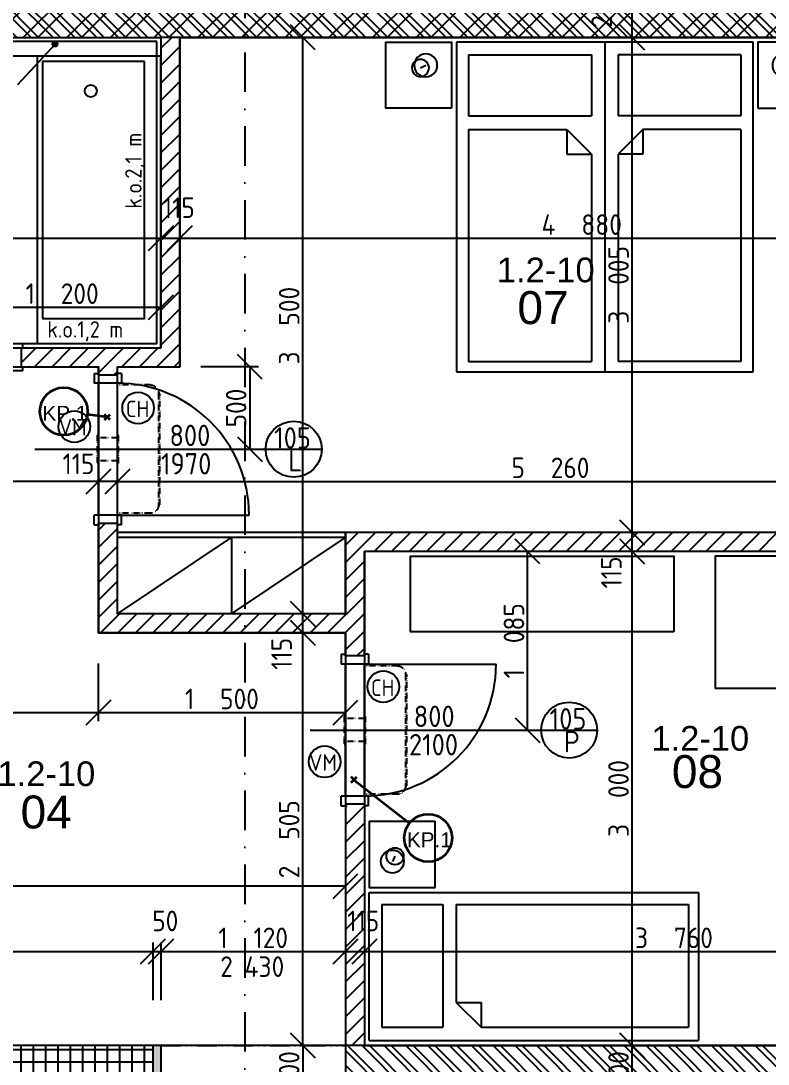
# Model space of a CAD drawing. Extents: x 4511820 to 5180432, y -1526536 to -944957.
# Drawn here: x 4988025 to 4992563, y -1318868 to -1312535 of the extents above; entities that cross this region are included whole.
import ezdxf

# ---------------------------------------------------------------- set-up
doc = ezdxf.new("R2010")
doc.units = 0
doc.header["$MEASUREMENT"] = 0
doc.linetypes.add('ACAD_ISO12W100', pattern=[22, 12, -3, 0.5, -3, 0.5, -3])
doc.linetypes.add('BODKOCIARKOVANA_3', pattern=[5.6, 3, -1.3, 0, -1.3])
doc.layers.get('0').update_dxf_attribs({"linetype": 'CONTINUOUS'})
doc.layers.get('Defpoints').update_dxf_attribs({"color": 61, "linetype": 'CONTINUOUS'})
for name, color, linetype in [('DVERE', 45, 'CONTINUOUS'), ('KÓTY', 4, 'CONTINUOUS'), ('MÚRY', 1, 'CONTINUOUS'), ('osi', 253, 'CONTINUOUS'), ('Plochy', 41, 'CONTINUOUS'), ('POPIS', 7, 'CONTINUOUS'), ('TENKÁ', 7, 'CONTINUOUS'), ('ZARIADENIE', 47, 'CONTINUOUS'), ('ZARIADOVACIE', 144, 'CONTINUOUS'), ('ZZ-chladenie', 133, 'CONTINUOUS'), ('zz-vetr', 52, 'CONTINUOUS'), ('ŠRAFY', 82, 'CONTINUOUS')]:
    doc.layers.add(name, color=color, linetype=linetype)
doc.layers.add('preklady', color=74, linetype='CONTINUOUS', lineweight=35)
doc.styles.add('ARIAL', font='arial.ttf')
doc.styles.add('STYLE1', font='isocp.shx')
doc.dimstyles.new('STANDARD-50', dxfattribs={"dimtxt": 125, "dimasz": 150, "dimexe": 10, "dimexo": 200, "dimgap": 20, "dimtad": 1, "dimdsep": 46, "dimlunit": 6, "dimtxsty": 'STYLE1', "dimblk1": 'OBLIQUE', "dimblk2": 'OBLIQUE', "dimsah": 1, "dimcen": 2.5, "dimse1": 1, "dimse2": 1, "dimadec": 0, "dimazin": 0, "dimtfac": 1, "dimtmove": 1, "dimatfit": 3, "dimldrblk": 'OBLIQUE', "dimfxl": 1, "dimtolj": 1, "dimtzin": 0, "dimarcsym": 0})
pattern_1 = [(45, (515270.5, 128041), (-53.0330086, 53.0330086), [])]

# ---------------------------------------------------------------- blocks, each defined once
blk = doc.blocks.new('DVOJPOSTEL')
at = {"layer": 'ZARIADENIE', "ltscale": 0.25}
for p, q in [((4444359, -1314665.2), (4444359, -1312665.2)), ((4444359, -1312665.2), (4446159, -1312665.2)), ((4445259, -1312665.2), (4445259, -1314665.2)), ((4446159, -1312665.2), (4446159, -1314665.2)), ((4444139.6, -1312821.2), (4444171.8, -1312805.1)), ((4446378.4, -1312821.2), (4446346.2, -1312805.1)), ((4446159, -1314665.2), (4444359, -1314665.2))]:
    blk.add_line(p, q, dxfattribs=at)
at = {"layer": 'ZARIADENIE', "color": 76, "ltscale": 0.25}
for p, q in [((4444432.3, -1312741.6), (4445177.9, -1312741.6)), ((4444432.3, -1312741.6), (4444432.3, -1313110.9)), ((4445177.9, -1312741.6), (4445177.9, -1313110.9)), ((4446085.7, -1312741.6), (4445340.1, -1312741.6)), ((4445340.1, -1312741.6), (4445340.1, -1313110.9)), ((4446085.7, -1312741.6), (4446085.7, -1313110.9)), ((4444432.3, -1313110.9), (4445177.9, -1313110.9)), ((4446085.7, -1313110.9), (4445340.1, -1313110.9)), ((4444432.3, -1313193.6), (4444432.3, -1314603.6)), ((4444432.3, -1313193.6), (4445027.9, -1313193.6)), ((4445027.9, -1313193.6), (4445177.9, -1313343.6)), ((4445027.9, -1313193.6), (4445027.9, -1313343.6)), ((4445490.1, -1313193.6), (4445340.1, -1313343.6)), ((4446085.7, -1313193.6), (4445490.1, -1313193.6)), ((4445490.1, -1313193.6), (4445490.1, -1313343.6)), ((4446085.7, -1313193.6), (4446085.7, -1314603.6)), ((4445027.9, -1313343.6), (4445177.9, -1313343.6)), ((4445177.9, -1313343.6), (4445177.9, -1314603.6)), ((4445340.1, -1313343.6), (4445340.1, -1314603.6)), ((4445490.1, -1313343.6), (4445340.1, -1313343.6)), ((4444432.3, -1314603.6), (4445177.9, -1314603.6)), ((4446085.7, -1314603.6), (4445340.1, -1314603.6))]:
    blk.add_line(p, q, dxfattribs=at)
at = {"layer": 'ZARIADENIE'}
for points in [[(4444329, -1313065.2), (4443929, -1313065.2), (4443929, -1312665.2), (4444329, -1312665.2)], [(4446189, -1313065.2), (4446589, -1313065.2), (4446589, -1312665.2), (4446189, -1312665.2)]]:
    blk.add_lwpolyline(points, close=True, dxfattribs=at)
at = {"layer": 'ZARIADENIE', "ltscale": 0.25}
for centre, radius in [((4444139.6, -1312821.2), 51.9), ((4444171.8, -1312805.1), 69.7), ((4446346.2, -1312805.1), 69.7), ((4446378.4, -1312821.2), 51.9)]:
    blk.add_circle(centre, radius, dxfattribs=at)
blk = doc.blocks.new('JEDNOPOSTEL')
at = {"layer": 'ZARIADENIE', "ltscale": 0.25}
for p, q in [((4449069, -1322230.2), (4447069, -1322230.2)), ((4447069, -1323130.2), (4447069, -1322230.2)), ((4449069, -1322230.2), (4449069, -1323130.2)), ((4449069, -1323130.2), (4447069, -1323130.2)), ((4448913, -1323349.6), (4448929.1, -1323317.4))]:
    blk.add_line(p, q, dxfattribs=at)
at = {"layer": 'ZARIADENIE', "color": 76, "ltscale": 0.25}
for p, q in [((4448390.6, -1322311.3), (4447130.6, -1322311.3)), ((4447130.6, -1323056.9), (4447130.6, -1322311.3)), ((4448540.6, -1322461.3), (4448390.6, -1322311.3)), ((4448390.6, -1322461.3), (4448390.6, -1322311.3)), ((4448992.6, -1322311.3), (4448623.3, -1322311.3)), ((4448623.3, -1323056.9), (4448623.3, -1322311.3)), ((4448992.6, -1323056.9), (4448992.6, -1322311.3)), ((4448540.6, -1322461.3), (4448390.6, -1322461.3)), ((4448540.6, -1323056.9), (4448540.6, -1322461.3)), ((4448540.6, -1323056.9), (4447130.6, -1323056.9)), ((4448992.6, -1323056.9), (4448623.3, -1323056.9))]:
    blk.add_line(p, q, dxfattribs=at)
at = {"layer": 'ZARIADENIE'}
blk.add_lwpolyline([(4448669, -1323160.2), (4448669, -1323560.2), (4449069, -1323560.2), (4449069, -1323160.2)], close=True, dxfattribs=at)
at = {"layer": 'ZARIADENIE', "ltscale": 0.25}
for centre, radius in [((4448929.1, -1323317.4), 69.7), ((4448913, -1323349.6), 51.9)]:
    blk.add_circle(centre, radius, dxfattribs=at)
blk = doc.blocks.new('_OBLIQUE')
at = {"color": 0, "linetype": 'ByBlock'}
blk.add_line((-0.5, -0.5), (0.5, 0.5), dxfattribs=at)
blk = doc.blocks.new('*D22562')
at = {"layer": 'Defpoints', "color": 0}
for p in [(4986326, -1313854.5), (4988876, -1313854.5), (4988876, -1313854.5)]:
    blk.add_point(p, dxfattribs=at)
at = {"layer": 'KÓTY', "color": 0, "lineweight": -2}
blk.add_line((4986326, -1313854.5), (4988876, -1313854.5), dxfattribs=at)
at = {"layer": 'KÓTY', "color": 0, "linetype": 'ByBlock', "lineweight": -2, "xscale": 150, "yscale": 150, "zscale": 150, "rotation": 180}
blk.add_blockref('_OBLIQUE', (4986326, -1313854.5), dxfattribs=at)
at = {"layer": 'KÓTY', "color": 0, "linetype": 'ByBlock', "lineweight": -2, "xscale": 150, "yscale": 150, "zscale": 150}
blk.add_blockref('_OBLIQUE', (4988876, -1313854.5), dxfattribs=at)
at = {"layer": 'KÓTY', "color": 0, "insert": (4987601, -1313772), "char_height": 125, "attachment_point": 5, "style": 'STYLE1'}
blk.add_mtext('\\A1;2ﾠ550', dxfattribs=at)
blk = doc.blocks.new('*D22563')
at = {"layer": 'Defpoints', "color": 0}
for p in [(4988876, -1313854.5), (4988991, -1313854.5), (4988991, -1313854.5)]:
    blk.add_point(p, dxfattribs=at)
at = {"layer": 'KÓTY', "color": 0, "lineweight": -2}
blk.add_line((4988876, -1313854.5), (4988991, -1313854.5), dxfattribs=at)
at = {"layer": 'KÓTY', "color": 0, "linetype": 'ByBlock', "lineweight": -2, "xscale": 150, "yscale": 150, "zscale": 150, "rotation": 180}
blk.add_blockref('_OBLIQUE', (4988876, -1313854.5), dxfattribs=at)
at = {"layer": 'KÓTY', "color": 0, "linetype": 'ByBlock', "lineweight": -2, "xscale": 150, "yscale": 150, "zscale": 150}
blk.add_blockref('_OBLIQUE', (4988991, -1313854.5), dxfattribs=at)
at = {"layer": 'KÓTY', "color": 0, "insert": (4988984.3, -1313669.5), "char_height": 125, "attachment_point": 5, "style": 'STYLE1'}
blk.add_mtext('\\A1;115', dxfattribs=at)
blk = doc.blocks.new('*D22564')
at = {"layer": 'Defpoints', "color": 0}
for p in [(4988991, -1313854.5), (4993871, -1313845.2), (4993871, -1313854.5)]:
    blk.add_point(p, dxfattribs=at)
at = {"layer": 'KÓTY', "color": 0, "lineweight": -2}
blk.add_line((4988991, -1313854.5), (4993871, -1313854.5), dxfattribs=at)
at = {"layer": 'KÓTY', "color": 0, "linetype": 'ByBlock', "lineweight": -2, "xscale": 150, "yscale": 150, "zscale": 150, "rotation": 180}
blk.add_blockref('_OBLIQUE', (4988991, -1313854.5), dxfattribs=at)
at = {"layer": 'KÓTY', "color": 0, "linetype": 'ByBlock', "lineweight": -2, "xscale": 150, "yscale": 150, "zscale": 150}
blk.add_blockref('_OBLIQUE', (4993871, -1313854.5), dxfattribs=at)
at = {"layer": 'KÓTY', "color": 0, "insert": (4991431, -1313772), "char_height": 125, "attachment_point": 5, "style": 'STYLE1'}
blk.add_mtext('\\A1;4ﾠ880', dxfattribs=at)
blk = doc.blocks.new('*D22579')
at = {"layer": 'Defpoints', "color": 0}
for p in [(4991737, -1318755.2), (4991737, -1318755.2), (4991737, -1319055.2)]:
    blk.add_point(p, dxfattribs=at)
at = {"layer": 'KÓTY', "color": 0, "lineweight": -2}
blk.add_line((4991737, -1319055.2), (4991737, -1318755.2), dxfattribs=at)
at = {"layer": 'KÓTY', "color": 0, "linetype": 'ByBlock', "lineweight": -2, "xscale": 150, "yscale": 150, "zscale": 150}
for p, rotation in [((4991737, -1318755.2), 90), ((4991737, -1319055.2), 270)]:
    blk.add_blockref('_OBLIQUE', p, dxfattribs=dict(at, rotation=rotation))
at = {"layer": 'KÓTY', "color": 0, "insert": (4991654.5, -1318905.2), "char_height": 125, "attachment_point": 5, "rotation": 90, "style": 'STYLE1'}
blk.add_mtext('\\A1;300', dxfattribs=at)
blk = doc.blocks.new('*D22580')
at = {"layer": 'Defpoints', "color": 0}
for p in [(4991737, -1315755.2), (4991868.5, -1315755.2), (4991737, -1318755.2)]:
    blk.add_point(p, dxfattribs=at)
at = {"layer": 'KÓTY', "color": 0, "lineweight": -2}
blk.add_line((4991737, -1318755.2), (4991737, -1315755.2), dxfattribs=at)
at = {"layer": 'KÓTY', "color": 0, "linetype": 'ByBlock', "lineweight": -2, "xscale": 150, "yscale": 150, "zscale": 150}
for p, rotation in [((4991737, -1315755.2), 90), ((4991737, -1318755.2), 270)]:
    blk.add_blockref('_OBLIQUE', p, dxfattribs=dict(at, rotation=rotation))
at = {"layer": 'KÓTY', "color": 0, "insert": (4991654.5, -1317255.2), "char_height": 125, "attachment_point": 5, "rotation": 90, "style": 'STYLE1'}
blk.add_mtext('\\A1;3ﾠ000', dxfattribs=at)
blk = doc.blocks.new('*D22581')
at = {"layer": 'Defpoints', "color": 0}
for p in [(4991737, -1315640.2), (4991868.5, -1315640.2), (4991868.5, -1315755.2)]:
    blk.add_point(p, dxfattribs=at)
at = {"layer": 'KÓTY', "color": 0, "lineweight": -2}
blk.add_line((4991737, -1315755.2), (4991737, -1315640.2), dxfattribs=at)
at = {"layer": 'KÓTY', "color": 0, "linetype": 'ByBlock', "lineweight": -2, "xscale": 150, "yscale": 150, "zscale": 150}
for p, rotation in [((4991737, -1315640.2), 90), ((4991737, -1315755.2), 270)]:
    blk.add_blockref('_OBLIQUE', p, dxfattribs=dict(at, rotation=rotation))
at = {"layer": 'KÓTY', "color": 0, "insert": (4991611, -1315883), "char_height": 125, "attachment_point": 5, "rotation": 90, "style": 'STYLE1'}
blk.add_mtext('\\A1;115', dxfattribs=at)
blk = doc.blocks.new('*D22582')
at = {"layer": 'Defpoints', "color": 0}
for p in [(4991737, -1312635.2), (4991868.5, -1312635.2), (4991868.5, -1315640.2)]:
    blk.add_point(p, dxfattribs=at)
at = {"layer": 'KÓTY', "color": 0, "lineweight": -2}
blk.add_line((4991737, -1315640.2), (4991737, -1312635.2), dxfattribs=at)
at = {"layer": 'KÓTY', "color": 0, "linetype": 'ByBlock', "lineweight": -2, "xscale": 150, "yscale": 150, "zscale": 150}
for p, rotation in [((4991737, -1312635.2), 90), ((4991737, -1315640.2), 270)]:
    blk.add_blockref('_OBLIQUE', p, dxfattribs=dict(at, rotation=rotation))
at = {"layer": 'KÓTY', "color": 0, "insert": (4991654.5, -1314137.7), "char_height": 125, "attachment_point": 5, "rotation": 90, "style": 'STYLE1'}
blk.add_mtext('\\A1;3ﾠ005', dxfattribs=at)
blk = doc.blocks.new('*D22583')
at = {"layer": 'Defpoints', "color": 0}
for p in [(4991737, -1312385.2), (4991868.5, -1312385.2), (4991868.5, -1312635.2)]:
    blk.add_point(p, dxfattribs=at)
at = {"layer": 'KÓTY', "color": 0, "lineweight": -2}
blk.add_line((4991737, -1312635.2), (4991737, -1312385.2), dxfattribs=at)
at = {"layer": 'KÓTY', "color": 0, "linetype": 'ByBlock', "lineweight": -2, "xscale": 150, "yscale": 150, "zscale": 150}
for p, rotation in [((4991737, -1312385.2), 90), ((4991737, -1312635.2), 270)]:
    blk.add_blockref('_OBLIQUE', p, dxfattribs=dict(at, rotation=rotation))
at = {"layer": 'KÓTY', "color": 0, "insert": (4991552, -1312459.4), "char_height": 125, "attachment_point": 5, "rotation": 90, "style": 'STYLE1'}
blk.add_mtext('\\A1;250', dxfattribs=at)
blk = doc.blocks.new('*D22601')
at = {"layer": 'Defpoints', "color": 0}
for p in [(4988991, -1314635.2), (4988991, -1315135.2), (4989415, -1315135.2)]:
    blk.add_point(p, dxfattribs=at)
at = {"layer": 'KÓTY', "color": 0, "lineweight": -2}
blk.add_line((4989415, -1314635.2), (4989415, -1315135.2), dxfattribs=at)
at = {"layer": 'KÓTY', "color": 0, "linetype": 'ByBlock', "lineweight": -2, "xscale": 150, "yscale": 150, "zscale": 150}
for p, rotation in [((4989415, -1314635.2), 90), ((4989415, -1315135.2), 270)]:
    blk.add_blockref('_OBLIQUE', p, dxfattribs=dict(at, rotation=rotation))
at = {"layer": 'KÓTY', "color": 0, "insert": (4989332.5, -1314885.2), "char_height": 125, "attachment_point": 5, "rotation": 90, "style": 'STYLE1'}
blk.add_mtext('\\A1;500', dxfattribs=at)
blk = doc.blocks.new('*D22602')
at = {"layer": 'Defpoints', "color": 0}
for p in [(4987676, -1314227.5), (4988876, -1314227.5), (4988876, -1314273.5)]:
    blk.add_point(p, dxfattribs=at)
at = {"layer": 'KÓTY', "color": 0, "lineweight": -2}
blk.add_line((4987676, -1314273.5), (4988876, -1314273.5), dxfattribs=at)
at = {"layer": 'KÓTY', "color": 0, "linetype": 'ByBlock', "lineweight": -2, "xscale": 150, "yscale": 150, "zscale": 150, "rotation": 180}
blk.add_blockref('_OBLIQUE', (4987676, -1314273.5), dxfattribs=at)
at = {"layer": 'KÓTY', "color": 0, "linetype": 'ByBlock', "lineweight": -2, "xscale": 150, "yscale": 150, "zscale": 150}
blk.add_blockref('_OBLIQUE', (4988876, -1314273.5), dxfattribs=at)
at = {"layer": 'KÓTY', "color": 0, "insert": (4988276, -1314191), "char_height": 125, "attachment_point": 5, "style": 'STYLE1'}
blk.add_mtext('\\A1;1ﾠ200', dxfattribs=at)
blk = doc.blocks.new('*D22613')
at = {"layer": 'Defpoints', "color": 0}
for p in [(4988611, -1315135.2), (4993871, -1315135.2), (4993871, -1315330.5)]:
    blk.add_point(p, dxfattribs=at)
at = {"layer": 'KÓTY', "color": 0, "lineweight": -2}
blk.add_line((4988611, -1315330.5), (4993871, -1315330.5), dxfattribs=at)
at = {"layer": 'KÓTY', "color": 0, "linetype": 'ByBlock', "lineweight": -2, "xscale": 150, "yscale": 150, "zscale": 150, "rotation": 180}
blk.add_blockref('_OBLIQUE', (4988611, -1315330.5), dxfattribs=at)
at = {"layer": 'KÓTY', "color": 0, "linetype": 'ByBlock', "lineweight": -2, "xscale": 150, "yscale": 150, "zscale": 150}
blk.add_blockref('_OBLIQUE', (4993871, -1315330.5), dxfattribs=at)
at = {"layer": 'KÓTY', "color": 0, "insert": (4991241, -1315248), "char_height": 125, "attachment_point": 5, "style": 'STYLE1'}
blk.add_mtext('\\A1;5ﾠ260', dxfattribs=at)
blk = doc.blocks.new('*D22614')
at = {"layer": 'Defpoints', "color": 0}
for p in [(4988496, -1315330.5), (4988496, -1315330.5), (4988611, -1315330.5)]:
    blk.add_point(p, dxfattribs=at)
at = {"layer": 'KÓTY', "color": 0, "lineweight": -2}
blk.add_line((4988611, -1315330.5), (4988496, -1315330.5), dxfattribs=at)
at = {"layer": 'KÓTY', "color": 0, "linetype": 'ByBlock', "lineweight": -2, "xscale": 150, "yscale": 150, "zscale": 150, "rotation": 180}
blk.add_blockref('_OBLIQUE', (4988496, -1315330.5), dxfattribs=at)
at = {"layer": 'KÓTY', "color": 0, "linetype": 'ByBlock', "lineweight": -2, "xscale": 150, "yscale": 150, "zscale": 150}
blk.add_blockref('_OBLIQUE', (4988611, -1315330.5), dxfattribs=at)
at = {"layer": 'KÓTY', "color": 0, "insert": (4988375, -1315224), "char_height": 125, "attachment_point": 5, "style": 'STYLE1'}
blk.add_mtext('\\A1;115', dxfattribs=at)
blk = doc.blocks.new('*D22615')
at = {"layer": 'Defpoints', "color": 0}
for p in [(4986326, -1315330.5), (4986326, -1315330.5), (4988496, -1315330.5)]:
    blk.add_point(p, dxfattribs=at)
at = {"layer": 'KÓTY', "color": 0, "lineweight": -2}
blk.add_line((4988496, -1315330.5), (4986326, -1315330.5), dxfattribs=at)
at = {"layer": 'KÓTY', "color": 0, "linetype": 'ByBlock', "lineweight": -2, "xscale": 150, "yscale": 150, "zscale": 150, "rotation": 180}
blk.add_blockref('_OBLIQUE', (4986326, -1315330.5), dxfattribs=at)
at = {"layer": 'KÓTY', "color": 0, "linetype": 'ByBlock', "lineweight": -2, "xscale": 150, "yscale": 150, "zscale": 150}
blk.add_blockref('_OBLIQUE', (4988496, -1315330.5), dxfattribs=at)
at = {"layer": 'KÓTY', "color": 0, "insert": (4987411, -1315248), "char_height": 125, "attachment_point": 5, "style": 'STYLE1'}
blk.add_mtext('\\A1;2ﾠ170', dxfattribs=at)
blk = doc.blocks.new('*D22618')
at = {"layer": 'Defpoints', "color": 0}
for p in [(4988826, -1318183.5), (4980951, -1318755.2), (4988826, -1318755.2)]:
    blk.add_point(p, dxfattribs=at)
at = {"layer": 'KÓTY', "color": 0, "lineweight": -2}
blk.add_line((4980951, -1318183.5), (4988826, -1318183.5), dxfattribs=at)
at = {"layer": 'KÓTY', "color": 0, "linetype": 'ByBlock', "lineweight": -2, "xscale": 150, "yscale": 150, "zscale": 150, "rotation": 180}
blk.add_blockref('_OBLIQUE', (4980951, -1318183.5), dxfattribs=at)
at = {"layer": 'KÓTY', "color": 0, "linetype": 'ByBlock', "lineweight": -2, "xscale": 150, "yscale": 150, "zscale": 150}
blk.add_blockref('_OBLIQUE', (4988826, -1318183.5), dxfattribs=at)
at = {"layer": 'KÓTY', "color": 0, "insert": (4984888.5, -1318101), "char_height": 125, "attachment_point": 5, "style": 'STYLE1'}
blk.add_mtext('\\A1;7ﾠ875', dxfattribs=at)
blk = doc.blocks.new('*D22619')
at = {"layer": 'Defpoints', "color": 0}
for p in [(4988876, -1318183.5), (4988826, -1318755.2), (4988876, -1318755.2)]:
    blk.add_point(p, dxfattribs=at)
at = {"layer": 'KÓTY', "color": 0, "lineweight": -2}
blk.add_line((4988826, -1318183.5), (4988876, -1318183.5), dxfattribs=at)
at = {"layer": 'KÓTY', "color": 0, "linetype": 'ByBlock', "lineweight": -2, "xscale": 150, "yscale": 150, "zscale": 150, "rotation": 180}
blk.add_blockref('_OBLIQUE', (4988826, -1318183.5), dxfattribs=at)
at = {"layer": 'KÓTY', "color": 0, "linetype": 'ByBlock', "lineweight": -2, "xscale": 150, "yscale": 150, "zscale": 150}
blk.add_blockref('_OBLIQUE', (4988876, -1318183.5), dxfattribs=at)
at = {"layer": 'KÓTY', "color": 0, "insert": (4988901.8, -1317998.5), "char_height": 125, "attachment_point": 5, "style": 'STYLE1'}
blk.add_mtext('\\A1;50', dxfattribs=at)
blk = doc.blocks.new('*D22620')
at = {"layer": 'Defpoints', "color": 0}
for p in [(4989996, -1318183.5), (4988876, -1318755.2), (4989996, -1318755.2)]:
    blk.add_point(p, dxfattribs=at)
at = {"layer": 'KÓTY', "color": 0, "lineweight": -2}
blk.add_line((4988876, -1318183.5), (4989996, -1318183.5), dxfattribs=at)
at = {"layer": 'KÓTY', "color": 0, "linetype": 'ByBlock', "lineweight": -2, "xscale": 150, "yscale": 150, "zscale": 150, "rotation": 180}
blk.add_blockref('_OBLIQUE', (4988876, -1318183.5), dxfattribs=at)
at = {"layer": 'KÓTY', "color": 0, "linetype": 'ByBlock', "lineweight": -2, "xscale": 150, "yscale": 150, "zscale": 150}
blk.add_blockref('_OBLIQUE', (4989996, -1318183.5), dxfattribs=at)
at = {"layer": 'KÓTY', "color": 0, "insert": (4989436, -1318101), "char_height": 125, "attachment_point": 5, "style": 'STYLE1'}
blk.add_mtext('\\A1;1ﾠ120', dxfattribs=at)
blk = doc.blocks.new('*D22621')
at = {"layer": 'Defpoints', "color": 0}
for p in [(4990111, -1318183.5), (4989996, -1318755.2), (4990111, -1318755.2)]:
    blk.add_point(p, dxfattribs=at)
at = {"layer": 'KÓTY', "color": 0, "lineweight": -2}
blk.add_line((4989996, -1318183.5), (4990111, -1318183.5), dxfattribs=at)
at = {"layer": 'KÓTY', "color": 0, "linetype": 'ByBlock', "lineweight": -2, "xscale": 150, "yscale": 150, "zscale": 150, "rotation": 180}
blk.add_blockref('_OBLIQUE', (4989996, -1318183.5), dxfattribs=at)
at = {"layer": 'KÓTY', "color": 0, "linetype": 'ByBlock', "lineweight": -2, "xscale": 150, "yscale": 150, "zscale": 150}
blk.add_blockref('_OBLIQUE', (4990111, -1318183.5), dxfattribs=at)
at = {"layer": 'KÓTY', "color": 0, "insert": (4990104.3, -1317998.5), "char_height": 125, "attachment_point": 5, "style": 'STYLE1'}
blk.add_mtext('\\A1;115', dxfattribs=at)
blk = doc.blocks.new('*D22622')
at = {"layer": 'Defpoints', "color": 0}
for p in [(4993871, -1318183.5), (4990111, -1318755.2), (4993871, -1318755.2)]:
    blk.add_point(p, dxfattribs=at)
at = {"layer": 'KÓTY', "color": 0, "lineweight": -2}
blk.add_line((4990111, -1318183.5), (4993871, -1318183.5), dxfattribs=at)
at = {"layer": 'KÓTY', "color": 0, "linetype": 'ByBlock', "lineweight": -2, "xscale": 150, "yscale": 150, "zscale": 150, "rotation": 180}
blk.add_blockref('_OBLIQUE', (4990111, -1318183.5), dxfattribs=at)
at = {"layer": 'KÓTY', "color": 0, "linetype": 'ByBlock', "lineweight": -2, "xscale": 150, "yscale": 150, "zscale": 150}
blk.add_blockref('_OBLIQUE', (4993871, -1318183.5), dxfattribs=at)
at = {"layer": 'KÓTY', "color": 0, "insert": (4991991, -1318101), "char_height": 125, "attachment_point": 5, "style": 'STYLE1'}
blk.add_mtext('\\A1;3ﾠ760', dxfattribs=at)
blk = doc.blocks.new('*D22625')
at = {"layer": 'Defpoints', "color": 0}
for p in [(4987011, -1316250.2), (4988496, -1316250.2), (4988496, -1316733.5)]:
    blk.add_point(p, dxfattribs=at)
at = {"layer": 'KÓTY', "color": 0, "lineweight": -2}
blk.add_line((4987011, -1316733.5), (4988496, -1316733.5), dxfattribs=at)
at = {"layer": 'KÓTY', "color": 0, "linetype": 'ByBlock', "lineweight": -2, "xscale": 150, "yscale": 150, "zscale": 150, "rotation": 180}
blk.add_blockref('_OBLIQUE', (4987011, -1316733.5), dxfattribs=at)
at = {"layer": 'KÓTY', "color": 0, "linetype": 'ByBlock', "lineweight": -2, "xscale": 150, "yscale": 150, "zscale": 150}
blk.add_blockref('_OBLIQUE', (4988496, -1316733.5), dxfattribs=at)
at = {"layer": 'KÓTY', "color": 0, "insert": (4987753.5, -1316651), "char_height": 125, "attachment_point": 5, "style": 'STYLE1'}
blk.add_mtext('\\A1;1ﾠ485', dxfattribs=at)
blk = doc.blocks.new('*D22626')
at = {"layer": 'Defpoints', "color": 0}
for p in [(4988496, -1316250.2), (4989996, -1316250.2), (4989996, -1316733.5)]:
    blk.add_point(p, dxfattribs=at)
at = {"layer": 'KÓTY', "color": 0, "lineweight": -2}
blk.add_line((4988496, -1316733.5), (4989996, -1316733.5), dxfattribs=at)
at = {"layer": 'KÓTY', "color": 0, "linetype": 'ByBlock', "lineweight": -2, "xscale": 150, "yscale": 150, "zscale": 150, "rotation": 180}
blk.add_blockref('_OBLIQUE', (4988496, -1316733.5), dxfattribs=at)
at = {"layer": 'KÓTY', "color": 0, "linetype": 'ByBlock', "lineweight": -2, "xscale": 150, "yscale": 150, "zscale": 150}
blk.add_blockref('_OBLIQUE', (4989996, -1316733.5), dxfattribs=at)
at = {"layer": 'KÓTY', "color": 0, "insert": (4989246, -1316651), "char_height": 125, "attachment_point": 5, "style": 'STYLE1'}
blk.add_mtext('\\A1;1ﾠ500', dxfattribs=at)
blk = doc.blocks.new('*D22627')
at = {"layer": 'Defpoints', "color": 0}
for p in [(4989737, -1316250.2), (4989996, -1316250.2), (4989996, -1318755.2)]:
    blk.add_point(p, dxfattribs=at)
at = {"layer": 'KÓTY', "color": 0, "lineweight": -2}
blk.add_line((4989737, -1318755.2), (4989737, -1316250.2), dxfattribs=at)
at = {"layer": 'KÓTY', "color": 0, "linetype": 'ByBlock', "lineweight": -2, "xscale": 150, "yscale": 150, "zscale": 150}
for p, rotation in [((4989737, -1316250.2), 90), ((4989737, -1318755.2), 270)]:
    blk.add_blockref('_OBLIQUE', p, dxfattribs=dict(at, rotation=rotation))
at = {"layer": 'KÓTY', "color": 0, "insert": (4989654.5, -1317502.7), "char_height": 125, "attachment_point": 5, "rotation": 90, "style": 'STYLE1'}
blk.add_mtext('\\A1;2ﾠ505', dxfattribs=at)
blk = doc.blocks.new('*D22628')
at = {"layer": 'Defpoints', "color": 0}
for p in [(4989737, -1316135.2), (4989737, -1316135.2), (4989737, -1316250.2)]:
    blk.add_point(p, dxfattribs=at)
at = {"layer": 'KÓTY', "color": 0, "lineweight": -2}
blk.add_line((4989737, -1316250.2), (4989737, -1316135.2), dxfattribs=at)
at = {"layer": 'KÓTY', "color": 0, "linetype": 'ByBlock', "lineweight": -2, "xscale": 150, "yscale": 150, "zscale": 150}
for p, rotation in [((4989737, -1316135.2), 90), ((4989737, -1316250.2), 270)]:
    blk.add_blockref('_OBLIQUE', p, dxfattribs=dict(at, rotation=rotation))
at = {"layer": 'KÓTY', "color": 0, "insert": (4989608.5, -1316377), "char_height": 125, "attachment_point": 5, "rotation": 90, "style": 'STYLE1'}
blk.add_mtext('\\A1;115', dxfattribs=at)
blk = doc.blocks.new('*D22629')
at = {"layer": 'Defpoints', "color": 0}
for p in [(4989737, -1312635.2), (4989996, -1312635.2), (4989996, -1316135.2)]:
    blk.add_point(p, dxfattribs=at)
at = {"layer": 'KÓTY', "color": 0, "lineweight": -2}
blk.add_line((4989737, -1316135.2), (4989737, -1312635.2), dxfattribs=at)
at = {"layer": 'KÓTY', "color": 0, "linetype": 'ByBlock', "lineweight": -2, "xscale": 150, "yscale": 150, "zscale": 150}
for p, rotation in [((4989737, -1312635.2), 90), ((4989737, -1316135.2), 270)]:
    blk.add_blockref('_OBLIQUE', p, dxfattribs=dict(at, rotation=rotation))
at = {"layer": 'KÓTY', "color": 0, "insert": (4989654.5, -1314385.2), "char_height": 125, "attachment_point": 5, "rotation": 90, "style": 'STYLE1'}
blk.add_mtext('\\A1;3ﾠ500', dxfattribs=at)
blk = doc.blocks.new('*D22630')
at = {"layer": 'Defpoints', "color": 0}
for p in [(4990803.8, -1315755.2), (4991102, -1315755.2), (4990803.8, -1316840.2)]:
    blk.add_point(p, dxfattribs=at)
at = {"layer": 'KÓTY', "color": 0, "lineweight": -2}
blk.add_line((4991102, -1316840.2), (4991102, -1315755.2), dxfattribs=at)
at = {"layer": 'KÓTY', "color": 0, "linetype": 'ByBlock', "lineweight": -2, "xscale": 150, "yscale": 150, "zscale": 150}
for p, rotation in [((4991102, -1315755.2), 90), ((4991102, -1316840.2), 270)]:
    blk.add_blockref('_OBLIQUE', p, dxfattribs=dict(at, rotation=rotation))
at = {"layer": 'KÓTY', "color": 0, "insert": (4991019.5, -1316297.7), "char_height": 125, "attachment_point": 5, "rotation": 90, "style": 'STYLE1'}
blk.add_mtext('\\A1;1ﾠ085', dxfattribs=at)
blk = doc.blocks.new('*D22657')
at = {"layer": 'Defpoints', "color": 0}
for p in [(4980951, -1317787), (4980951, -1318755.2), (4989996, -1318755.2)]:
    blk.add_point(p, dxfattribs=at)
at = {"layer": 'KÓTY', "color": 0, "lineweight": -2}
blk.add_line((4989996, -1317787), (4980951, -1317787), dxfattribs=at)
at = {"layer": 'KÓTY', "color": 0, "linetype": 'ByBlock', "lineweight": -2, "xscale": 150, "yscale": 150, "zscale": 150, "rotation": 180}
blk.add_blockref('_OBLIQUE', (4980951, -1317787), dxfattribs=at)
at = {"layer": 'KÓTY', "color": 0, "linetype": 'ByBlock', "lineweight": -2, "xscale": 150, "yscale": 150, "zscale": 150}
blk.add_blockref('_OBLIQUE', (4989996, -1317787), dxfattribs=at)
at = {"layer": 'KÓTY', "color": 0, "insert": (4985473.5, -1317704.5), "char_height": 125, "attachment_point": 5, "style": 'STYLE1'}
blk.add_mtext('\\A1;9ﾠ045', dxfattribs=at)
blk = doc.blocks.new('*D22658')
at = {"layer": 'Defpoints', "color": 0}
for p in [(4989737, -1318755.2), (4989737, -1319055.2), (4989737, -1319055.2)]:
    blk.add_point(p, dxfattribs=at)
at = {"layer": 'KÓTY', "color": 0, "lineweight": -2}
blk.add_line((4989737, -1318755.2), (4989737, -1319055.2), dxfattribs=at)
at = {"layer": 'KÓTY', "color": 0, "linetype": 'ByBlock', "lineweight": -2, "xscale": 150, "yscale": 150, "zscale": 150}
for p, rotation in [((4989737, -1318755.2), 90), ((4989737, -1319055.2), 270)]:
    blk.add_blockref('_OBLIQUE', p, dxfattribs=dict(at, rotation=rotation))
at = {"layer": 'KÓTY', "color": 0, "insert": (4989654.5, -1318905.2), "char_height": 125, "attachment_point": 5, "rotation": 90, "style": 'STYLE1'}
blk.add_mtext('\\A1;300', dxfattribs=at)
blk = doc.blocks.new('chlj3')
at = {"layer": 'ZZ-chladenie', "linetype": 'ACAD_ISO12W100', "ltscale": 3}
for p, q in [((5005195.8, -1151691.8), (5005395.8, -1151691.8)), ((5005195.8, -1152470.8), (5005395.8, -1152470.8))]:
    blk.add_line(p, q, dxfattribs=at)
blk.add_lwpolyline([(5005145.8, -1152419.2), (5005138.4, -1152419.2), (5005138.4, -1151744.5), (5005145.8, -1151744.5)], close=True, dxfattribs=at)
for centre, start, end in [((5005195.8, -1151741.8), 90, 180), ((5005195.8, -1152420.8), 180, 270)]:
    blk.add_arc(centre, 50, start, end, dxfattribs=at)

msp = doc.modelspace()

# ---------------------------------------------------------------- hatches: boundary and pattern name
at = {"layer": 'KÓTY'}
h = msp.add_hatch(color=256, dxfattribs=at)
h.dxf.hatch_style = 1
h.paths.add_polyline_path([(4988247.5, -1312676.5, 0.65381715), (4988222.326, -1312665.478, 1.52947961)])
at = {"layer": 'ŠRAFY'}
h = msp.add_hatch(dxfattribs=at)
h.set_pattern_fill('ANSI32', color=256, scale=500)
h.set_pattern_definition([(45, (400449.4, -131825.15), (-132.5825215, 132.5825215), []), (45, (400537.78, -131825.15), (-132.5825215, 132.5825215), [])])
h.paths.add_polyline_path([(4980951, -1312385.191), (4980951, -1312635.191), (4993871, -1312635.191), (4993871, -1312385.191), (4980951, -1312385.191)])
h = msp.add_hatch(dxfattribs=at)
h.set_pattern_fill('ANSI32', color=256, scale=250, angle=90)
h.paths.add_polyline_path([(4980951, -1312385.191), (4980951, -1312635.191), (4993871, -1312635.191), (4993871, -1312385.191), (4980951, -1312385.191)])
at = {"layer": 'ŠRAFY', "ltscale": 0.25}
h = msp.add_hatch(dxfattribs=at)
h.set_pattern_fill('ANSI31', color=256, scale=600, style=0)
h.set_pattern_definition(pattern_1)
h.paths.add_polyline_path([(4988611, -1314635.191), (4988991, -1314635.191), (4988991, -1312635.191), (4988876, -1312635.191), (4988876, -1314520.191), (4988036, -1314520.191), (4988026, -1314520.191), (4988026, -1314635.191), (4988036, -1314635.191), (4988496, -1314635.191), (4988496, -1314675.191), (4988496, -1314685.191), (4988611, -1314685.191), (4988611, -1314675.191)])
h = msp.add_hatch(dxfattribs=at)
h.set_pattern_fill('ANSI31', color=256, scale=600, style=0)
h.set_pattern_definition(pattern_1)
h.paths.add_polyline_path([(4988496, -1315585.191), (4988496, -1316250.191), (4989996, -1316250.191), (4989996, -1316390.191), (4990111, -1316390.191), (4990111, -1315755.191), (4993871, -1315755.191), (4993871, -1315640.191), (4989996, -1315640.191), (4989996, -1316135.191), (4988611, -1316135.191), (4988611, -1315585.191)])
h = msp.add_hatch(dxfattribs=at)
h.set_pattern_fill('ANSI31', color=256, scale=600, style=0)
h.set_pattern_definition(pattern_1)
h.paths.add_polyline_path([(4990111, -1318755.191), (4990111, -1317307.691), (4990111, -1317297.691), (4989996, -1317297.691), (4989996, -1317307.691), (4989996, -1318755.191)])
h = msp.add_hatch(dxfattribs=at)
h.set_pattern_fill('ANSI37', color=256, scale=600, angle=45)
h.set_pattern_definition([(90, (-3307273.674, 493071.734), (-75, 1e-14), []), (180, (-3307273.674, 493071.734), (-1e-14, -75), [])])
h.paths.add_polyline_path([(4988826, -1318755.191), (4980951, -1318755.191), (4980951, -1319055.191), (4985086, -1319055.191), (4985201, -1319055.191), (4986086, -1319055.191), (4986201, -1319055.191), (4988711, -1319055.191), (4988826, -1319055.191)])
at = {"layer": 'ŠRAFY'}
h = msp.add_hatch(dxfattribs=at)
h.set_pattern_fill('DOTS', color=256, scale=250, angle=90)
h.set_pattern_definition([(90, (-71441.844, -199631), (-15.625, 7.8125), [0, -15.625])])
h.paths.add_polyline_path([(4988876, -1327030.191), (4988876, -1325475.191), (4988876, -1325175.191), (4988876, -1319055.191), (4988876, -1318755.191), (4988826, -1318755.191), (4988826, -1319055.191), (4988826, -1325175.191), (4988826, -1325475.191), (4988826, -1327080.191)])
h = msp.add_hatch(dxfattribs=at)
h.set_pattern_fill('ANSI32', color=256, scale=250, angle=90)
h.paths.add_polyline_path([(4989996, -1319055.191), (4990591, -1319055.191), (4990706, -1319055.191), (4993871, -1319055.191), (4993871, -1318755.191), (4990111, -1318755.191), (4989996, -1318755.191)])

# ---------------------------------------------------------------- linework, layer by layer
at = {"layer": 'DVERE', "ltscale": 0.25}
for p, q in [((4988036, -1314495.191), (4987976, -1314495.191)), ((4988036, -1314520.191), (4988036, -1314495.191)), ((4988036, -1314660.191), (4987976, -1314660.191)), ((4988036, -1314660.191), (4988036, -1314635.191)), ((4988471, -1314675.191), (4988471, -1314735.191)), ((4988471, -1314675.191), (4988496, -1314675.191)), ((4988636, -1314675.191), (4988611, -1314675.191)), ((4988636, -1314675.191), (4988636, -1314735.191)), ((4988636, -1314735.191), (4988471, -1314735.191)), ((4988496, -1315535.191), (4988496, -1314735.191)), ((4988611, -1315535.191), (4988611, -1314735.191)), ((4988109.172, -1315135.191), (4989511.828, -1315135.191)), ((4989511.828, -1315135.191), (4989851.828, -1315135.191)), ((4988471, -1315595.191), (4988471, -1315535.191)), ((4988636, -1315535.191), (4988471, -1315535.191)), ((4988611, -1315535.191), (4989411, -1315535.191)), ((4988636, -1315595.191), (4988636, -1315535.191)), ((4988471, -1315595.191), (4988496, -1315595.191)), ((4988636, -1315595.191), (4988611, -1315595.191)), ((4989971, -1316380.191), (4989971, -1316440.191)), ((4989971, -1316380.191), (4989996, -1316380.191)), ((4990136, -1316380.191), (4990111, -1316380.191)), ((4990136, -1316380.191), (4990136, -1316440.191)), ((4990136, -1316440.191), (4989971, -1316440.191)), ((4989996, -1317240.191), (4989996, -1316440.191)), ((4990111, -1317240.191), (4990111, -1316440.191)), ((4990111, -1316440.191), (4990911, -1316440.191)), ((4989782.172, -1316840.191), (4991184.828, -1316840.191)), ((4991184.828, -1316840.191), (4991524.828, -1316840.191)), ((4989971, -1317300.191), (4989971, -1317240.191)), ((4990136, -1317240.191), (4989971, -1317240.191)), ((4990136, -1317300.191), (4990136, -1317240.191)), ((4989971, -1317300.191), (4989996, -1317300.191)), ((4990136, -1317300.191), (4990111, -1317300.191))]:
    msp.add_line(p, q, dxfattribs=at)
for centre in [(4989681.828, -1315135.191), (4991354.828, -1316840.191)]:
    msp.add_circle(centre, 170, dxfattribs=at)
for centre, start, end in [((4988611, -1315535.191), 0, 90), ((4990111, -1316440.191), 270, 0)]:
    msp.add_arc(centre, 800, start, end, dxfattribs=at)
at = {"layer": 'KÓTY'}
msp.add_line((4988232.5, -1312676.5), (4988004.5, -1312923.5), dxfattribs=at)
at = {"layer": 'KÓTY', "ltscale": 25}
for p, q in [((4989468.403, -1314635.191), (4989118.403, -1314635.191)), ((4988496, -1316786.903), (4988496, -1316436.903))]:
    msp.add_line(p, q, dxfattribs=at)
at = {"layer": 'KÓTY', "ltscale": 0.25}
for p, q in [((4988826, -1318130.097), (4988826, -1318480.097)), ((4988876, -1318130.097), (4988876, -1318480.097))]:
    msp.add_line(p, q, dxfattribs=at)
at = {"layer": 'KÓTY'}
msp.add_circle((4988232.5, -1312676.5), 15, dxfattribs=at)
at = {"layer": 'MÚRY', "ltscale": 0.25}
for p, q in [((4986326, -1312635.191), (4988876, -1312635.191)), ((4988876, -1312635.191), (4988876, -1314520.191)), ((4988991, -1312635.191), (4988991, -1314635.191)), ((4988026, -1314520.191), (4988876, -1314520.191)), ((4988026, -1314520.191), (4988026, -1314635.191)), ((4988026, -1314635.191), (4988496, -1314635.191)), ((4988496, -1314685.191), (4988496, -1314635.191)), ((4988611, -1314685.191), (4988496, -1314685.191)), ((4988611, -1314635.191), (4988991, -1314635.191)), ((4988611, -1314685.191), (4988611, -1314635.191)), ((4988496, -1316250.191), (4988496, -1315585.191)), ((4988611, -1315585.191), (4988496, -1315585.191)), ((4988611, -1316135.191), (4988611, -1315585.191)), ((4989996, -1316135.191), (4988611, -1316135.191)), ((4989996, -1316250.191), (4988496, -1316250.191)), ((4990111, -1316390.191), (4989996, -1316390.191)), ((4990111, -1317290.191), (4989996, -1317290.191))]:
    msp.add_line(p, q, dxfattribs=at)
at = {"layer": 'MÚRY'}
for p, q in [((4993871, -1312635.191), (4988991, -1312635.191)), ((4993871, -1315640.191), (4989996, -1315640.191)), ((4989996, -1316135.191), (4989996, -1315640.191)), ((4993871, -1315755.191), (4990111, -1315755.191)), ((4990111, -1316390.191), (4990111, -1315755.191)), ((4989996, -1316390.191), (4989996, -1316250.191)), ((4989996, -1317290.191), (4989996, -1319055.191)), ((4990111, -1317290.191), (4990111, -1318755.191)), ((4988876, -1318755.191), (4980951, -1318755.191)), ((4988876, -1318755.191), (4988876, -1327030.191)), ((4993871, -1318755.191), (4990111, -1318755.191))]:
    msp.add_line(p, q, dxfattribs=at)
at = {"layer": 'osi', "linetype": 'BODKOCIARKOVANA_3', "ltscale": 80}
msp.add_line((4989386, -1310038), (4989386, -1347555.191), dxfattribs=at)
at = {"layer": 'Plochy'}
for points in [[(4988991, -1312635.191), (4993871, -1312635.191), (4993871, -1315640.191), (4989996, -1315640.191), (4989996, -1316135.191), (4988611, -1316135.191), (4988611, -1314635.191), (4988991, -1314635.191)], [(4988876, -1312750.191), (4986326, -1312750.191), (4986326, -1314520.191), (4988876, -1314520.191)], [(4987011, -1318755.191), (4987011, -1316135.191), (4986326, -1316135.191), (4986326, -1314635.191), (4988496, -1314635.191), (4988496, -1316250.191), (4989996, -1316250.191), (4989996, -1318755.191)], [(4993871, -1315755.191), (4990111, -1315755.191), (4990111, -1318755.191), (4993871, -1318755.191)]]:
    msp.add_lwpolyline(points, close=True, dxfattribs=at)
at = {"layer": 'preklady'}
for p, q in [((4988549.814, -1314941.187), (4988429.21, -1314924.991)), ((4988533.196, -1314957.804), (4988566.43, -1314924.57)), ((4988566.431, -1314957.804), (4988533.197, -1314924.57)), ((4990031.196, -1317157.804), (4990064.43, -1317124.57)), ((4990064.431, -1317157.804), (4990031.197, -1317124.57)), ((4990047.814, -1317141.187), (4990384.409, -1317405.202))]:
    msp.add_line(p, q, dxfattribs=at)
at = {"layer": 'preklady', "ltscale": 0.25}
for centre in [(4988285.5, -1314905.691), (4990498.5, -1317494.691)]:
    msp.add_circle(centre, 145, dxfattribs=at)
at = {"layer": 'TENKÁ', "ltscale": 0.25}
for p, q in [((4988851, -1312660.191), (4986351, -1312660.191)), ((4988851, -1314495.191), (4988851, -1312660.191)), ((4988851, -1312750.191), (4986351, -1312750.191)), ((4988126, -1314495.191), (4988126, -1312750.191)), ((4988851, -1314495.191), (4988036, -1314495.191))]:
    msp.add_line(p, q, dxfattribs=at)
at = {"layer": 'TENKÁ'}
for p, q in [((4988991, -1312635.191), (4988876, -1312635.191)), ((4988826, -1318755.191), (4988826, -1327080.191)), ((4990111, -1318755.191), (4989996, -1318755.191))]:
    msp.add_line(p, q, dxfattribs=at)
at = {"layer": 'TENKÁ', "linetype": 'ACAD_ISO12W100', "ltscale": 10}
msp.add_line((4988876, -1318755.191), (4989996, -1318755.191), dxfattribs=at)
at = {"layer": 'ZARIADENIE'}
for p, q in [((4989996, -1315640.191), (4988611, -1315640.191)), ((4989996, -1315670.191), (4988611, -1315670.191)), ((4988611, -1316135.191), (4989303.5, -1315670.191)), ((4989303.5, -1315670.191), (4989303.5, -1316135.191)), ((4989303.5, -1316135.191), (4989996, -1315670.191))]:
    msp.add_line(p, q, dxfattribs=at)
at = {"layer": 'ZARIADENIE', "color": 45, "ltscale": 0.25}
msp.add_lwpolyline([(4991991, -1316242.959), (4990391, -1316242.959), (4990391, -1315785.191), (4991991, -1315785.191)], close=True, dxfattribs=at)
at = {"layer": 'ZARIADENIE'}
msp.add_lwpolyline([(4993841, -1315785.191), (4992241, -1315785.191), (4992241, -1316585.191), (4993841, -1316585.191)], close=True, dxfattribs=at)
at = {"layer": 'ZARIADOVACIE', "ltscale": 0.25}
msp.add_lwpolyline([(4988776, -1312782.664), (4988156, -1312782.664), (4988156, -1314342.664), (4988776, -1314342.664)], close=True, dxfattribs=at)
msp.add_circle((4988449.51, -1312960.886), 36.624, dxfattribs=at)
at = {"layer": 'ZZ-chladenie'}
for centre in [(4988737.291, -1314884.566), (4990225.839, -1316576.77)]:
    msp.add_circle(centre, 96, dxfattribs=at)
at = {"layer": 'zz-vetr', "linetype": 'ACAD_ISO12W100', "lineweight": -2, "ltscale": 3}
for p, q in [((4988611, -1315065.191), (4988496, -1315065.191)), ((4988611, -1315205.191), (4988496, -1315205.191)), ((4990111, -1316770.191), (4989996, -1316770.191)), ((4990111, -1316910.191), (4989996, -1316910.191))]:
    msp.add_line(p, q, dxfattribs=at)
for points in [[(4988489, -1315220.191), (4988496, -1315220.191), (4988496, -1315050.191), (4988489, -1315050.191)], [(4988611, -1315220.191), (4988618, -1315220.191), (4988618, -1315050.191), (4988611, -1315050.191)], [(4989989, -1316925.191), (4989996, -1316925.191), (4989996, -1316755.191), (4989989, -1316755.191)], [(4990111, -1316925.191), (4990118, -1316925.191), (4990118, -1316755.191), (4990111, -1316755.191)]]:
    msp.add_lwpolyline(points, close=True, dxfattribs=at)
at = {"layer": 'zz-vetr'}
for centre in [(4988349.773, -1314998.297), (4989869.569, -1317032.549)]:
    msp.add_circle(centre, 96, dxfattribs=at)

# ---------------------------------------------------------------- block references
at = {"layer": 'ZARIADENIE', "color": 2, "xscale": -1}
msp.add_blockref('DVOJPOSTEL', (9436830, 0), dxfattribs=at)
at = {"layer": 'ZARIADENIE', "color": 2, "rotation": 180}
msp.add_blockref('JEDNOPOSTEL', (9439210, -2640955.383), dxfattribs=at)
at = {"layer": 'ZZ-chladenie', "xscale": -1}
for p in [(9994006.821, -163053.31), (9995506.821, -164758.31)]:
    msp.add_blockref('chlj3', p, dxfattribs=at)

# ---------------------------------------------------------------- texts
at = {"layer": 'DVERE', "style": 'STYLE1'}
for s, p in [('105', (4989562.798, -1315131.691)), ('L', (4989649.798, -1315270.328)), ('105', (4991235.798, -1316836.691)), ('P', (4991322.798, -1316975.328))]:
    msp.add_text(s, height=130, dxfattribs=at).set_placement(p)
at = {"layer": 'KÓTY', "insert": (4989429.998, -1318275.957), "char_height": 125, "attachment_point": 5, "style": 'STYLE1'}
msp.add_mtext('\\A1;2 430', dxfattribs=at)
at = {"layer": 'POPIS', "lineweight": 40, "ltscale": 0.25, "style": 'ARIAL'}
for s, height, p in [('1.2-10', 150, (4990915.411, -1314122.079)), ('07', 200, (4991040.311, -1314375.77)), ('1.2-10', 150, (4991853.911, -1316965.079)), ('1.2-10', 150, (4987882.911, -1317180.079)), ('08', 200, (4991978.311, -1317191.77)), ('04', 200, (4988023.438, -1317437.118))]:
    msp.add_text(s, height=height, dxfattribs=at).set_placement(p)
at = {"layer": 'preklady', "linetype": 'Continuous', "lineweight": 20, "style": 'ARIAL'}
for p in [(4988156.236, -1314961.948), (4990369.236, -1317550.948)]:
    msp.add_text('KP.1', height=90, dxfattribs=at).set_placement(p)
at = {"layer": 'TENKÁ', "linetype": 'Continuous', "style": 'STYLE1'}
msp.add_text('k.o.2,1 m', height=100, rotation=90, dxfattribs=at).set_placement((4988758.605, -1313675.535))
for s, height, p in [('k.o.1,2 m', 100, (4988185.336, -1314457.923)), ('800', 130, (4988927.33, -1315116.608)), ('1970', 130, (4988875.556, -1315288.716)), ('800', 130, (4990410.766, -1316821.608)), ('2100', 130, (4990381.767, -1316993.716))]:
    msp.add_text(s, height=height, dxfattribs=at).set_placement(p)
at = {"layer": 'ZZ-chladenie', "style": 'STYLE1'}
for p in [(4988662.663, -1314940.765), (4990151.211, -1316632.97)]:
    msp.add_text('CH', height=100, dxfattribs=at).set_placement(p)
at = {"layer": 'zz-vetr', "style": 'STYLE1'}
for p in [(4988255.466, -1315052.31), (4989775.262, -1317086.562)]:
    msp.add_text('VM', height=100, dxfattribs=at).set_placement(p)

# ---------------------------------------------------------------- dimensions: what is measured, and where the dimension line sits
at = {"layer": 'KÓTY'}
for base, p1, p2, picture, middle in [((4991737, -1312385.191), (4991868.5, -1312635.191), (4991868.5, -1312385.191), '*D22583', (4991552, -1312459.441)), ((4989737, -1312635.191), (4989996, -1316135.191), (4989996, -1312635.191), '*D22629', (4989654.457, -1314385.191)), ((4991737, -1312635.191), (4991868.5, -1315640.191), (4991868.5, -1312635.191), '*D22582', (4991654.457, -1314137.691)), ((4989415, -1315135.191), (4988991, -1314635.191), (4988991, -1315135.191), '*D22601', (4989332.5, -1314885.191)), ((4991102, -1315755.191), (4990803.82, -1316840.191), (4990803.82, -1315755.191), '*D22630', (4991019.457, -1316297.691)), ((4991737, -1315755.191), (4991737, -1318755.191), (4991868.5, -1315755.191), '*D22580', (4991654.457, -1317255.191)), ((4989737, -1316250.191), (4989996, -1318755.191), (4989996, -1316250.191), '*D22627', (4989654.457, -1317502.691)), ((4989737, -1319055.191), (4989737, -1318755.191), (4989737, -1319055.191), '*D22658', (4989654.5, -1318905.191)), ((4991737, -1318755.191), (4991737, -1319055.191), (4991737, -1318755.191), '*D22579', (4991654.5, -1318905.191))]:
    dim = msp.add_linear_dim(base=base, p1=p1, p2=p2, angle=90, dimstyle='STANDARD-50', dxfattribs=at)
    dim.commit()
    dim.dimension.update_dxf_attribs({"geometry": picture, "text_midpoint": middle})
for base, p1, p2, picture, middle in [((4988991, -1313854.5), (4988876, -1313854.5), (4988991, -1313854.5), '*D22563', (4988984.25, -1313669.5)), ((4988876, -1313854.5), (4986326, -1313854.5), (4988876, -1313854.5), '*D22562', (4987601, -1313771.957)), ((4993871, -1313854.5), (4988991, -1313854.5), (4993871, -1313845.191), '*D22564', (4991431, -1313771.957))]:
    dim = msp.add_linear_dim(base=base, p1=p1, p2=p2, dimstyle='STANDARD-50', override={"dimtxsty": 'STYLE1', "dimldrblk": 'OBLIQUE'}, dxfattribs=at)
    dim.commit()
    dim.dimension.update_dxf_attribs({"geometry": picture, "text_midpoint": middle})
for base, p1, p2, picture, middle in [((4988876, -1314273.5), (4987676, -1314227.535), (4988876, -1314227.535), '*D22602', (4988276, -1314190.957)), ((4986326, -1315330.5), (4988496, -1315330.5), (4986326, -1315330.5), '*D22615', (4987411, -1315247.957)), ((4993871, -1315330.5), (4988611, -1315135.191), (4993871, -1315135.191), '*D22613', (4991241, -1315247.957)), ((4988496, -1316733.5), (4987011, -1316250.191), (4988496, -1316250.191), '*D22625', (4987753.5, -1316650.957)), ((4989996, -1316733.5), (4988496, -1316250.191), (4989996, -1316250.191), '*D22626', (4989246, -1316650.957)), ((4980951, -1317787), (4989996, -1318755.191), (4980951, -1318755.191), '*D22657', (4985473.5, -1317704.457)), ((4988876, -1318183.5), (4988826, -1318755.191), (4988876, -1318755.191), '*D22619', (4988901.75, -1317998.5)), ((4990111, -1318183.5), (4989996, -1318755.191), (4990111, -1318755.191), '*D22621', (4990104.25, -1317998.5)), ((4988826, -1318183.5), (4980951, -1318755.191), (4988826, -1318755.191), '*D22618', (4984888.5, -1318100.957)), ((4989996, -1318183.5), (4988876, -1318755.191), (4989996, -1318755.191), '*D22620', (4989436, -1318100.957)), ((4993871, -1318183.5), (4990111, -1318755.191), (4993871, -1318755.191), '*D22622', (4991991, -1318100.957))]:
    dim = msp.add_linear_dim(base=base, p1=p1, p2=p2, dimstyle='STANDARD-50', dxfattribs=at)
    dim.commit()
    dim.dimension.update_dxf_attribs({"geometry": picture, "text_midpoint": middle})
dim = msp.add_linear_dim(base=(4988496, -1315330.5), p1=(4988611, -1315330.5), p2=(4988496, -1315330.5), dimstyle='STANDARD-50', dxfattribs=at)
dim.commit()
dim.dimension.update_dxf_attribs({"geometry": '*D22614', "text_midpoint": (4988375, -1315306.5), "dimtype": 160})
for base, p1, p2, picture, middle in [((4991737, -1315640.191), (4991868.5, -1315755.191), (4991868.5, -1315640.191), '*D22581', (4991693.5, -1315883)), ((4989737, -1316135.191), (4989737, -1316250.191), (4989737, -1316135.191), '*D22628', (4989691, -1316377))]:
    dim = msp.add_linear_dim(base=base, p1=p1, p2=p2, angle=90, dimstyle='STANDARD-50', dxfattribs=at)
    dim.commit()
    dim.dimension.update_dxf_attribs({"geometry": picture, "text_midpoint": middle, "dimtype": 160})

doc.saveas('drawing.dxf')
